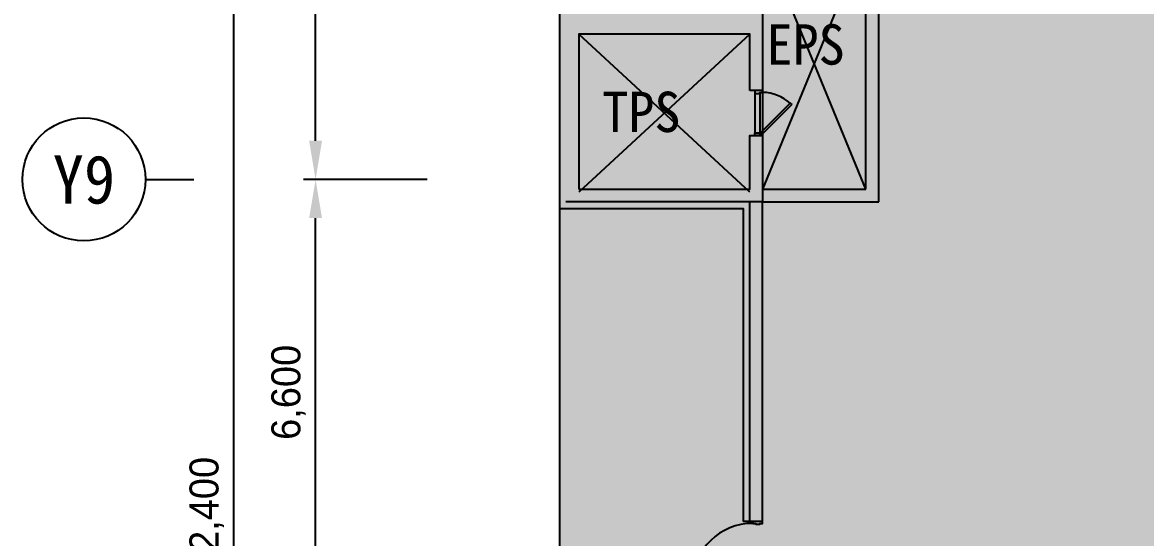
# Model space of a CAD drawing. Header units: millimetres. Extents: x 118559 to 211622, y 1329 to 63037.
# Drawn here: x 118559 to 135965, y 30044 to 38026 of the extents above; entities that cross this region are included whole.
import ezdxf
from ezdxf.enums import TextEntityAlignment as Align

# ---------------------------------------------------------------- set-up
doc = ezdxf.new("R2010")
doc.units = ezdxf.units.MM
doc.header["$LTSCALE"] = 120
doc.layers.add('ARCH', color=9, linetype='Continuous')
doc.layers.add('공사제외', color=5, linetype='Continuous')
doc.styles.add('돋움', font='')
doc.styles.add('울릉도l', font='')
doc.styles.get('돋움').set_extended_font_data('DotumChe')
doc.styles.get('울릉도l').set_extended_font_data('Dotum')
doc.dimstyles.new('HS-300', dxfattribs={"dimscale": 150, "dimtxt": 3, "dimasz": 4, "dimexe": 1.25, "dimexo": 2, "dimgap": 1, "dimtad": 1, "dimtoh": 1, "dimdec": 0, "dimlunit": 6, "dimtxsty": '울릉도l', "dimcen": 2.5, "dimclrd": 15, "dimclre": 15, "dimadec": 0, "dimazin": 0, "dimtfac": 1, "dimtdec": 0, "dimtmove": 0, "dimatfit": 3, "dimfxl": 0, "dimarcsym": 0})

# ---------------------------------------------------------------- blocks, each defined once
blk = doc.blocks.new('*D11')
at = {"layer": 'ARCH', "color": 1, "lineweight": -2}
for p, q in [((124833, 35594, 0), (122914, 35594, 0)), ((123102, 29594, 0), (123102, 34994, 0)), ((124833, 28994, 0), (122914, 28994, 0))]:
    blk.add_line(p, q, dxfattribs=at)
at = {"layer": 'ARCH', "color": 1}
for points in [[(123002, 34994, 0), (123202, 34994, 0), (123102, 35594, 0)], [(123002, 29594, 0), (123202, 29594, 0), (123102, 28994, 0)]]:
    blk.add_solid(points, dxfattribs=at)
at = {"layer": 'ARCH', "color": 0, "insert": (122683, 32294, 0), "char_height": 450, "attachment_point": 5, "rotation": 90, "style": '울릉도l'}
blk.add_mtext('6,600', dxfattribs=at)
blk = doc.blocks.new('*D12')
at = {"layer": 'ARCH', "color": 1, "lineweight": -2}
for p, q in [((124833, 44094, 0), (122914, 44094, 0)), ((123102, 36194, 0), (123102, 43494, 0)), ((124833, 35594, 0), (122914, 35594, 0))]:
    blk.add_line(p, q, dxfattribs=at)
at = {"layer": 'ARCH', "color": 1}
for points in [[(123002, 43494, 0), (123202, 43494, 0), (123102, 44094, 0)], [(123002, 36194, 0), (123202, 36194, 0), (123102, 35594, 0)]]:
    blk.add_solid(points, dxfattribs=at)
at = {"layer": 'ARCH', "color": 0, "insert": (122683, 39844, 0), "char_height": 450, "attachment_point": 5, "rotation": 90, "style": '울릉도l'}
blk.add_mtext('8,500', dxfattribs=at)
blk = doc.blocks.new('주열마킹$0$')
blk.add_line((0, 5), (0, 0))
blk.add_circle((0, 11.35), 6.35)
at = {"color": 3, "style": '돋움'}
blk.add_attdef('NO', text='', height=5, dxfattribs=at).set_placement((0, 11.35), align=Align.MIDDLE_CENTER)
blk = doc.blocks.new('*D9')
at = {"layer": 'ARCH', "color": 1, "lineweight": -2}
for p, q in [((123564, 51594, 0), (121645, 51594, 0)), ((121833, 9794, 0), (121833, 50994, 0)), ((123574, 9194, 0), (121645, 9194, 0))]:
    blk.add_line(p, q, dxfattribs=at)
at = {"layer": 'ARCH', "color": 1}
for points in [[(121733, 50994, 0), (121933, 50994, 0), (121833, 51594, 0)], [(121733, 9794, 0), (121933, 9794, 0), (121833, 9194, 0)]]:
    blk.add_solid(points, dxfattribs=at)
at = {"layer": 'ARCH', "color": 0, "insert": (121414, 30394, 0), "char_height": 450, "attachment_point": 5, "rotation": 90, "style": '울릉도l'}
blk.add_mtext('42,400', dxfattribs=at)

msp = doc.modelspace()

# ---------------------------------------------------------------- hatches: boundary and pattern name
at = {"layer": '공사제외', "linetype": 'Continuous'}
msp.add_hatch(color=253, dxfattribs=at).paths.add_polyline_path([(140420.1, 52274.1), (126880, 52274.1), (126880, 28344.3), (140420.1, 28344.3)])

# ---------------------------------------------------------------- linework, layer by layer
at = {"layer": 'ARCH', "color": 9}
for p, q in [((131830.1, 35244.3, 0), (131830.1, 42944.3, 0)), ((131830.1, 35244.3, 0), (131830.1, 42944.3, 0)), ((131830.1, 35244.3, 0), (131830.1, 42944.3, 0)), ((130030.1, 42744.3, 0), (130030.1, 35244.2, 0)), ((130030.1, 42744.3, 0), (130030.1, 36972.9, 0)), ((130030.1, 42744.3, 0), (130030.1, 35244.2, 0)), ((130030.1, 42744.3, 0), (130030.1, 36972.9, 0)), ((130030.1, 42744.3, 0), (130030.1, 35244.2, 0)), ((130030.1, 42744.3, 0), (130030.1, 36972.9, 0)), ((131630.1, 35444.3, 0), (131630.1, 39344.3, 0)), ((131630.1, 35444.3, 0), (131630.1, 39344.3, 0)), ((131630.1, 35444.3, 0), (131630.1, 39344.3, 0)), ((131630.1, 35444.3, 0), (131630.1, 37994.2, 0)), ((131630.1, 35444.3, 0), (131630.1, 37994.2, 0)), ((131630.1, 35444.3, 0), (131630.1, 37994.2, 0)), ((129830.1, 37844.2, 0), (127180.1, 35394.2, 0)), ((129830.1, 35394.2, 0), (127180.1, 37844.2, 0)), ((129830.1, 37844.2, 0), (127180.1, 35394.2, 0)), ((129830.1, 35394.2, 0), (127180.1, 37844.2, 0)), ((129830.1, 37844.2, 0), (127180.1, 37844.2, 0)), ((129830.1, 37844.2, 0), (127180.1, 35394.2, 0)), ((129830.1, 35394.2, 0), (127180.1, 37844.2, 0)), ((129830.1, 37844.2, 0), (127180.1, 35394.2, 0)), ((129830.1, 35394.2, 0), (127180.1, 37844.2, 0)), ((129830.1, 37844.2, 0), (127180.1, 37844.2, 0)), ((129830.1, 37844.2, 0), (127180.1, 35394.2, 0)), ((129830.1, 35394.2, 0), (127180.1, 37844.2, 0)), ((129830.1, 37844.2, 0), (127180.1, 35394.2, 0)), ((129830.1, 35394.2, 0), (127180.1, 37844.2, 0)), ((129830.1, 37844.2, 0), (127180.1, 37844.2, 0)), ((129830.1, 36972.9, 0), (129830.1, 37844.2, 0)), ((129830.1, 36972.9, 0), (129830.1, 37844.2, 0)), ((129830.1, 36972.9, 0), (129830.1, 37844.2, 0)), ((130030.1, 36972.9, 0), (129830.1, 36972.9, 0)), ((130030.1, 36972.9, 0), (129830.1, 36972.9, 0)), ((130030.1, 36972.9, 0), (129830.1, 36972.9, 0)), ((130459.4, 36775.8, 0), (130008.8, 36324.2, 0)), ((130459.4, 36775.8, 0), (130008.8, 36324.2, 0)), ((130459.4, 36775.8, 0), (130008.8, 36324.2, 0)), ((130480.7, 36754.6, 0), (130030.1, 36302.9, 0)), ((130480.7, 36754.6, 0), (130030.1, 36302.9, 0)), ((130480.7, 36754.6, 0), (130030.1, 36302.9, 0)), ((130459.4, 36775.8, 0), (130480.7, 36754.6, 0)), ((130459.4, 36775.8, 0), (130480.7, 36754.6, 0)), ((130459.4, 36775.8, 0), (130480.7, 36754.6, 0)), ((130030.1, 36302.9, 0), (130008.8, 36324.2, 0)), ((130030.1, 36302.9, 0), (130008.8, 36324.2, 0)), ((130030.1, 36302.9, 0), (130008.8, 36324.2, 0)), ((130030.1, 35444.3, 0), (131630.1, 35444.3, 0)), ((130030.1, 35444.3, 0), (131630.1, 35444.3, 0)), ((130030.1, 35444.3, 0), (131630.1, 35444.3, 0)), ((130030.1, 35444.3, 0), (131630.1, 35444.3, 0)), ((130030.1, 35444.3, 0), (131630.1, 35444.3, 0)), ((130030.1, 35444.3, 0), (131630.1, 35444.3, 0)), ((130030.1, 35244.2, 0), (126980.1, 35244.2, 0)), ((130030.1, 35244.2, 0), (126980.1, 35244.2, 0)), ((130030.1, 35244.2, 0), (126980.1, 35244.2, 0)), ((129830.1, 30294.2, 0), (129830.1, 35244.3, 0)), ((129830.1, 30294.2, 0), (129830.1, 35244.3, 0)), ((129830.1, 30294.2, 0), (129830.1, 35244.3, 0)), ((129830.1, 30294.2, 0), (129830.1, 35244.3, 0)), ((129830.1, 30294.2, 0), (129830.1, 35244.3, 0)), ((129830.1, 30294.2, 0), (129830.1, 35244.3, 0)), ((130030.1, 30294.2, 0), (130030.1, 35244.3, 0)), ((130030.1, 35244.3, 0), (131830.1, 35244.3, 0)), ((130030.1, 30294.2, 0), (130030.1, 35244.3, 0)), ((130030.1, 35244.3, 0), (131830.1, 35244.3, 0)), ((130030.1, 30294.2, 0), (130030.1, 35244.3, 0)), ((130030.1, 35244.3, 0), (131830.1, 35244.3, 0)), ((126880, 35144.3, 0), (126880, 28344.3, 0)), ((126880, 35144.3, 0), (126880, 28344.3, 0)), ((126880, 35144.3, 0), (126880, 28344.3, 0)), ((129730.1, 35144.3, 0), (129730.1, 30294.2, 0)), ((129730.1, 35144.3, 0), (129730.1, 30294.2, 0)), ((129730.1, 35144.3, 0), (129730.1, 30294.2, 0)), ((129730.1, 35144.3, 0), (129730.1, 30294.2, 0)), ((129730.1, 35144.3, 0), (129730.1, 30294.2, 0)), ((129730.1, 35144.3, 0), (129730.1, 30294.2, 0)), ((130030.1, 30294.2, 0), (129730.1, 30294.2, 0)), ((130030.1, 30294.2, 0), (129730.1, 30294.2, 0)), ((130030.1, 30294.2, 0), (129730.1, 30294.2, 0))]:
    msp.add_line(p, q, dxfattribs=at)
at = {"layer": 'ARCH', "color": 9, "elevation": 0}
for points in [[(126980.1, 43144.2), (126880, 43144.2), (126880, 35144.3), (129730.1, 35144.3), (129730.1, 30294.2)], [(126980.1, 43144.2), (126880, 43144.2), (126880, 35144.3), (129730.1, 35144.3), (129730.1, 30294.2)], [(126980.1, 43144.2), (126880, 43144.2), (126880, 35144.3), (129730.1, 35144.3), (129730.1, 30294.2)], [(126980.1, 43144.2), (126880, 43144.2), (126880, 35144.3), (129730.1, 35144.3), (129730.1, 30294.2)], [(126980.1, 43144.2), (126880, 43144.2), (126880, 35144.3), (129730.1, 35144.3), (129730.1, 30294.2)], [(126980.1, 43144.2), (126880, 43144.2), (126880, 35144.3), (129730.1, 35144.3), (129730.1, 30294.2)], [(131630.1, 39344.3), (130030.1, 35444.2)], [(131630.1, 39344.3), (130030.1, 35444.2)], [(131630.1, 39344.3), (130030.1, 35444.2)], [(131630.1, 39344.3), (130030.1, 35444.2)], [(131630.1, 39344.3), (130030.1, 35444.2)], [(131630.1, 39344.3), (130030.1, 35444.2)], [(131630.1, 35444.2), (130030.1, 39344.2)], [(131630.1, 35444.2), (130030.1, 39344.2)], [(131630.1, 35444.2), (130030.1, 39344.2)], [(131630.1, 35444.2), (130030.1, 39344.2)], [(131630.1, 35444.2), (130030.1, 39344.2)], [(131630.1, 35444.2), (130030.1, 39344.2)], [(129830.1, 36972.9), (129830.1, 37844.2), (127180.1, 37844.2), (127180.1, 35444.2)], [(129830.1, 36972.9), (129830.1, 37844.2), (127180.1, 37844.2), (127180.1, 35444.2)], [(129830.1, 36972.9), (129830.1, 37844.2), (127180.1, 37844.2), (127180.1, 35444.2)], [(129910.1, 36927.9), (129910.1, 36317.9)], [(129910.1, 36927.9), (129910.1, 36317.9)], [(129910.1, 36927.9), (129910.1, 36317.9)], [(129985.1, 36927.9), (129985.1, 36317.9)], [(129985.1, 36927.9), (129985.1, 36317.9)], [(129985.1, 36927.9), (129985.1, 36317.9)], [(130030.1, 36942.9), (130030.1, 36345.5)], [(130030.1, 36942.9), (130030.1, 36345.5)], [(130030.1, 36942.9), (130030.1, 36345.5)], [(129830.1, 36272.9), (130030.1, 36272.9), (130030.1, 35244.2), (126980.1, 35244.2)], [(129830.1, 36272.9), (130030.1, 36272.9), (130030.1, 35244.2), (126980.1, 35244.2)], [(129830.1, 36272.9), (130030.1, 36272.9), (130030.1, 35244.2), (126980.1, 35244.2)], [(127180.1, 35444.2), (129830.1, 35444.2), (129830.1, 36272.9)], [(127180.1, 35444.2), (129830.1, 35444.2), (129830.1, 36272.9), (130030.1, 36272.9)], [(127180.1, 35444.2), (129830.1, 35444.2), (129830.1, 36272.9)], [(127180.1, 35444.2), (129830.1, 35444.2), (129830.1, 36272.9), (130030.1, 36272.9)], [(127180.1, 35444.2), (129830.1, 35444.2), (129830.1, 36272.9)], [(127180.1, 35444.2), (129830.1, 35444.2), (129830.1, 36272.9), (130030.1, 36272.9)]]:
    msp.add_lwpolyline(points, dxfattribs=at)
for points in [[(130030.1, 36972.9), (129910.1, 36972.9), (129910.1, 36927.9), (129985.1, 36927.9), (129985.1, 36942.9), (130030.1, 36942.9)], [(130030.1, 36972.9), (129910.1, 36972.9), (129910.1, 36927.9), (129985.1, 36927.9), (129985.1, 36942.9), (130030.1, 36942.9)], [(130030.1, 36972.9), (129910.1, 36972.9), (129910.1, 36927.9), (129985.1, 36927.9), (129985.1, 36942.9), (130030.1, 36942.9)], [(130030.1, 36272.9), (129910.1, 36272.9), (129910.1, 36317.9), (129985.1, 36317.9), (129985.1, 36302.9), (130030.1, 36302.9)], [(130030.1, 36272.9), (129910.1, 36272.9), (129910.1, 36317.9), (129985.1, 36317.9), (129985.1, 36302.9), (130030.1, 36302.9)], [(130030.1, 36272.9), (129910.1, 36272.9), (129910.1, 36317.9), (129985.1, 36317.9), (129985.1, 36302.9), (130030.1, 36302.9)], [(130030.1, 30294.2), (129880.1, 30294.2), (129880.1, 30264.2), (129925.1, 30264.2), (129925.1, 30249.2), (129985.1, 30249.2), (129985.1, 30264.2), (130030.1, 30264.2)], [(130030.1, 30294.2), (129880.1, 30294.2), (129880.1, 30264.2), (129925.1, 30264.2), (129925.1, 30249.2), (129985.1, 30249.2), (129985.1, 30264.2), (130030.1, 30264.2)], [(130030.1, 30294.2), (129880.1, 30294.2), (129880.1, 30264.2), (129925.1, 30264.2), (129925.1, 30249.2), (129985.1, 30249.2), (129985.1, 30264.2), (130030.1, 30264.2)], [(130030.1, 30294.2), (129880.1, 30294.2), (129880.1, 30264.2), (129925.1, 30264.2), (129925.1, 30249.2), (129985.1, 30249.2), (129985.1, 30264.2), (130030.1, 30264.2)], [(130030.1, 30294.2), (129880.1, 30294.2), (129880.1, 30264.2), (129925.1, 30264.2), (129925.1, 30249.2), (129985.1, 30249.2), (129985.1, 30264.2), (130030.1, 30264.2)], [(130030.1, 30294.2), (129880.1, 30294.2), (129880.1, 30264.2), (129925.1, 30264.2), (129925.1, 30249.2), (129985.1, 30249.2), (129985.1, 30264.2), (130030.1, 30264.2)]]:
    msp.add_lwpolyline(points, close=True, dxfattribs=at)
at = {"layer": 'ARCH', "color": 9}
for centre, radius, start, end in [((130010.6, 36257.6, 0), 685.6, 49.10422, 88.37314), ((130010.6, 36257.6, 0), 685.6, 49.10422, 88.37314), ((130010.6, 36257.6, 0), 685.6, 49.10422, 88.37314), ((129880.1, 29324.2, 0), 940, 90, 178.1729), ((129880.1, 29324.2, 0), 940, 90, 178.1729), ((129880.1, 29324.2, 0), 940, 90, 178.1729), ((129880.1, 29324.2, 0), 940, 90, 178.1729), ((129880.1, 29324.2, 0), 940, 90, 178.1729), ((129880.1, 29324.2, 0), 940, 90, 178.1729)]:
    msp.add_arc(centre, radius, start, end, dxfattribs=at)
at = {"layer": '공사제외', "linetype": 'Continuous', "elevation": 0}
msp.add_lwpolyline([(140420.1, 52274.1), (126880, 52274.1), (126880, 28344.3), (140420.1, 28344.3)], close=True, dxfattribs=at)

# ---------------------------------------------------------------- block references
at = {"layer": 'ARCH', "color": 9}
ref = msp.add_blockref('주열마킹$0$', (121213.7, 35594.2, 0), dxfattribs=dict(at, xscale=150, yscale=150, zscale=150, rotation=90))
ref.add_attrib('NO', 'Y9', dxfattribs={"layer": '0', "color": 3, "height": 750, "style": '돋움'}).set_placement((119511.2, 35594.2, 0), align=Align.MIDDLE_CENTER)

# ---------------------------------------------------------------- texts
at = {"layer": 'ARCH', "color": 9, "style": '돋움'}
for s, p in [('EPS', (130090.8, 37373.3, 0)), ('EPS', (130090.8, 37373.3, 0)), ('EPS', (130090.8, 37373.3, 0)), ('EPS', (130090.8, 37373.3, 0)), ('EPS', (130090.8, 37373.3, 0)), ('EPS', (130090.8, 37373.3, 0)), ('TPS', (127544.9, 36328.4, 0)), ('TPS', (127544.9, 36328.4, 0)), ('TPS', (127544.9, 36328.4, 0)), ('TPS', (127544.9, 36328.4, 0)), ('TPS', (127544.9, 36328.4, 0)), ('TPS', (127544.9, 36328.4, 0))]:
    msp.add_text(s, height=625, dxfattribs=at).set_placement(p)

# ---------------------------------------------------------------- dimensions: what is measured, and where the dimension line sits
at = {"layer": 'ARCH', "color": 9}
for base, p1, p2, picture, middle in [((121833, 51594.2, 0), (123873.7, 9194.2, 0), (123864.1, 51594.2, 0), '*D9', (121414.3, 30394.2, 0)), ((123101.9, 44094.2, 0), (125133.1, 35594.2, 0), (125133.1, 44094.2, 0), '*D12', (122683.2, 39844.2, 0)), ((123101.9, 35594.2, 0), (125133.1, 28994.2, 0), (125133.1, 35594.2, 0), '*D11', (122683.2, 32294.2, 0))]:
    dim = msp.add_linear_dim(base=base, p1=p1, p2=p2, angle=90, dimstyle='HS-300', override={"dimclrd": 1, "dimclre": 1, "dimtmove": 1}, dxfattribs=at)
    dim.commit()
    dim.dimension.update_dxf_attribs({"geometry": picture, "text_midpoint": middle})

doc.saveas('drawing.dxf')
